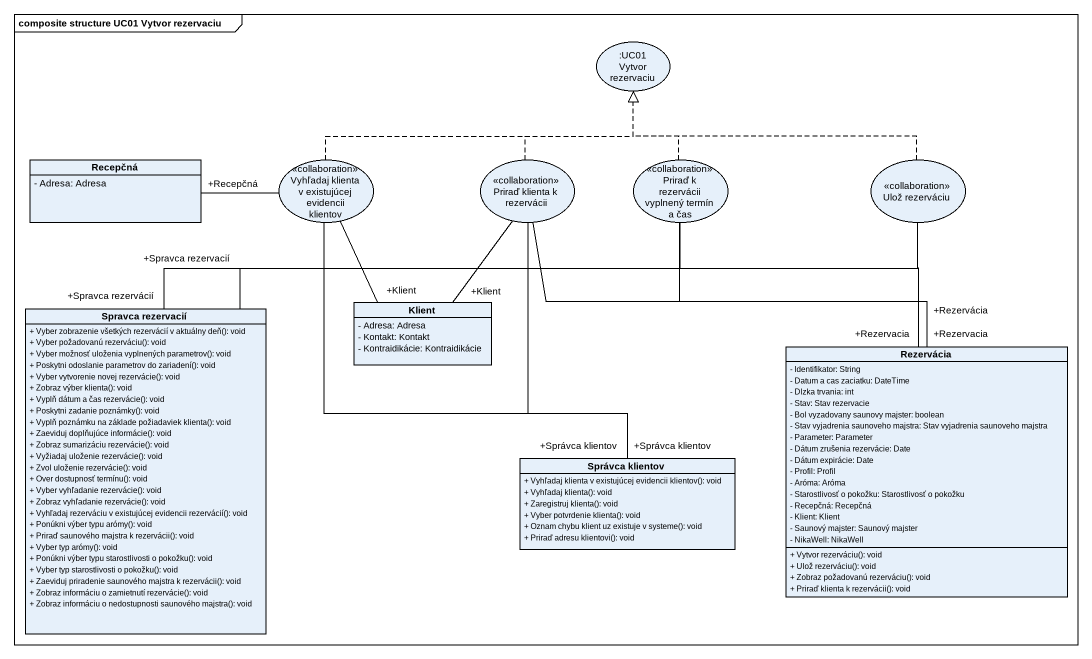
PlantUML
@startuml
mainframe composite structure UC01 Vytvor rezervaciu
allowmixing
hide circle
hide empty members
skinparam classAttributeIconSize 0
usecase ":UC01 Vytvor rezervaciu" as UC01_Vytvor_rezervaciu
class Recepčná {
  - Adresa: Adresa
}
usecase "Vyhľadaj klienta v existujúcej evidencii klientov" as Vyhľadaj_klienta_v <<collaboration>>
usecase "Priraď klienta k rezervácii" as Priraď_klienta_k_rezervácii <<collaboration>>
usecase "Priraď k rezervácii vyplnený termín a čas" as Priraď_k_rezervácii <<collaboration>>
usecase "Ulož rezerváciu" as Ulož_rezerváciu <<collaboration>>
class "Spravca rezervacií" as Spravca_rezervacií {
  + Vyber zobrazenie všetkých rezervácií v aktuálny deň(): void
  + Vyber požadovanú rezerváciu(): void
  + Vyber možnosť uloženia vyplnených parametrov(): void
  + Poskytni odoslanie parametrov do zariadení(): void
  + Vyber vytvorenie novej rezervácie(): void
  + Zobraz výber klienta(): void
  + Vyplň dátum a čas rezervácie(): void
  + Poskytni zadanie poznámky(): void
  + Vyplň poznámku na základe požiadaviek klienta(): void
  + Zaeviduj doplňujúce informácie(): void
  + Zobraz sumarizáciu rezervácie(): void
  + Vyžiadaj uloženie rezervácie(): void
  + Zvol uloženie rezervácie(): void
  + Over dostupnosť termínu(): void
  + Vyber vyhľadanie rezervácie(): void
  + Zobraz vyhľadanie rezervácie(): void
  + Vyhľadaj rezerváciu v existujúcej evidencii rezervácií(): void
  + Ponúkni výber typu arómy(): void
  + Priraď saunového majstra k rezervácii(): void
  + Vyber typ arómy(): void
  + Ponúkni výber typu starostlivosti o pokožku(): void
  + Vyber typ starostlivosti o pokožku(): void
  + Zaeviduj priradenie saunového majstra k rezervácii(): void
  + Zobraz informáciu o zamietnutí rezervácie(): void
  + Zobraz informáciu o nedostupnosti saunového majstra(): void
}
class Klient {
  - Adresa: Adresa
  - Kontakt: Kontakt
  - Kontraidikácie: Kontraidikácie
}
class Rezervácia {
  - Identifikator: String
  - Datum a cas zaciatku: DateTime
  - Dlzka trvania: int
  - Stav: Stav rezervacie
  - Bol vyzadovany saunovy majster: boolean
  - Stav vyjadrenia saunoveho majstra: Stav vyjadrenia saunoveho majstra
  - Parameter: Parameter
  - Dátum zrušenia rezervácie: Date
  - Dátum expirácie: Date
  - Profil: Profil
  - Aróma: Aróma
  - Starostlivosť o pokožku: Starostlivosť o pokožku
  - Recepčná: Recepčná
  - Klient: Klient
  - Saunový majster: Saunový majster
  - NikaWell: NikaWell
  + Vytvor rezerváciu(): void
  + Ulož rezerváciu(): void
  + Zobraz požadovanú rezerváciu(): void
  + Priraď klienta k rezervácii(): void
}
class "Správca klientov" as Správca_klientov {
  + Vyhľadaj klienta v existujúcej evidencii klientov(): void
  + Vyhľadaj klienta(): void
  + Zaregistruj klienta(): void
  + Vyber potvrdenie klienta(): void
  + Oznam chybu klient uz existuje v systeme(): void
  + Priraď adresu klientovi(): void
}
Vyhľadaj_klienta_v .right.|> UC01_Vytvor_rezervaciu
Vyhľadaj_klienta_v -left- "+Recepčná" Recepčná
Vyhľadaj_klienta_v -- "+Klient" Klient
Vyhľadaj_klienta_v -- "+Správca klientov" Správca_klientov
Priraď_klienta_k_rezervácii .up.|> UC01_Vytvor_rezervaciu
Priraď_klienta_k_rezervácii -- "+Klient" Klient
Priraď_klienta_k_rezervácii -- "+Rezervácia" Rezervácia
Priraď_klienta_k_rezervácii -- "+Správca klientov" Správca_klientov
Priraď_k_rezervácii .up.|> UC01_Vytvor_rezervaciu
Priraď_k_rezervácii -- "+Rezervacia" Rezervácia
Ulož_rezerváciu .left.|> UC01_Vytvor_rezervaciu
Spravca_rezervacií "+Spravca rezervacií" -right- Priraď_k_rezervácii
Spravca_rezervacií "+Spravca rezervácií" -right- Ulož_rezerváciu
Rezervácia "+Rezervacia" -up- Ulož_rezerváciu
@enduml
